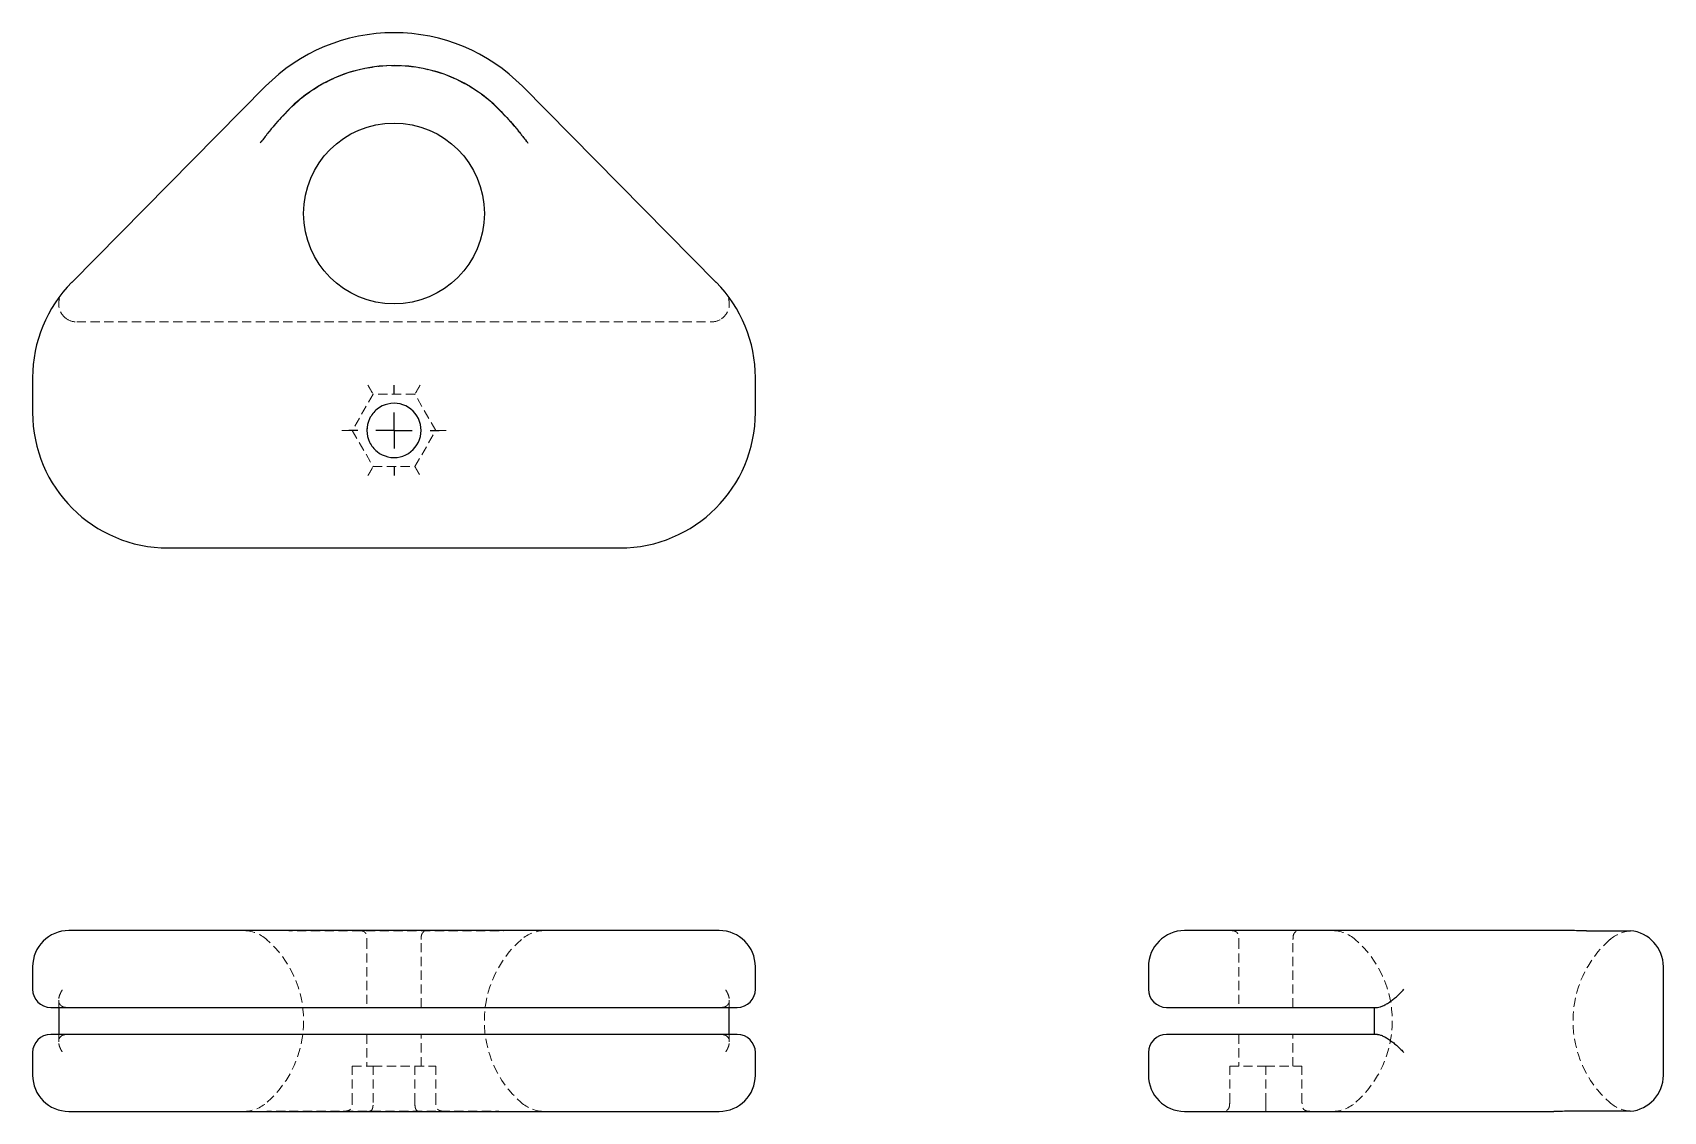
# Model space of a CAD drawing. Header units: millimetres. Extents: x 33 to 259, y 44 to 194.
import ezdxf

# ---------------------------------------------------------------- set-up
doc = ezdxf.new("R2010")
doc.units = ezdxf.units.MM
doc.linetypes.add('HIDDEN', pattern=[1.905, 1.27, -0.635])
doc.layers.add('10', color=7, linetype='Continuous')

# ---------------------------------------------------------------- blocks, each defined once
blk = doc.blocks.new('SW_CENTERMARKSYMBOL_0')
at = {"layer": '10', "color": 0}
for p, q in [((0, 5), (0, 6.25)), ((0, 0), (0, 2.5)), ((-5, 0), (-6.25, 0)), ((0, 0), (-2.5, 0)), ((0, 0), (0, -2.5)), ((0, 0), (2.5, 0)), ((5, 0), (6.25, 0)), ((0, -5), (0, -6.25))]:
    blk.add_line(p, q, dxfattribs=at)

msp = doc.modelspace()

# ---------------------------------------------------------------- linework, layer by layer
at = {"color": 7, "linetype": 'Continuous', "lineweight": 25}
for p, q in [((65.23, 186.21), (38.42, 159.1)), ((127.58, 159.1), (100.77, 186.21)), ((33, 145.92), (33, 141.12)), ((133, 141.12), (133, 145.92)), ((51.75, 122.38), (114.25, 122.38)), ((51.75, 69.47), (38, 69.47)), ((114.25, 69.47), (51.75, 69.47)), ((128, 69.47), (114.25, 69.47)), ((206.12, 69.47), (192.38, 69.47)), ((210.92, 69.47), (206.12, 69.47)), ((220.59, 69.47), (210.92, 69.47)), ((243.35, 69.47), (220.59, 69.47)), ((248.01, 69.45), (254.08, 69.45)), ((33, 64.47), (33, 61.35)), ((133, 61.35), (133, 64.47)), ((187.38, 64.47), (187.38, 61.35)), ((258.62, 49.47), (258.62, 64.47)), ((35.5, 58.85), (51.75, 58.85)), ((36.61, 58.85), (36.61, 55.1)), ((51.75, 58.85), (114.25, 58.85)), ((114.25, 58.85), (130.5, 58.85)), ((129.39, 55.1), (129.39, 58.85)), ((189.88, 58.85), (206.12, 58.85)), ((206.12, 58.85), (210.92, 58.85)), ((210.92, 58.85), (219.06, 58.85)), ((218.62, 58.85), (218.62, 55.1)), ((51.75, 55.1), (35.5, 55.1)), ((114.25, 55.1), (51.75, 55.1)), ((130.5, 55.1), (114.25, 55.1)), ((206.12, 55.1), (189.88, 55.1)), ((210.92, 55.1), (206.12, 55.1)), ((219.06, 55.1), (210.92, 55.1)), ((33, 52.6), (33, 49.47)), ((133, 49.47), (133, 52.6)), ((187.38, 52.6), (187.38, 49.47)), ((38, 44.47), (51.75, 44.47)), ((51.75, 44.47), (114.25, 44.47)), ((114.25, 44.47), (128, 44.47)), ((192.38, 44.47), (206.12, 44.47)), ((206.12, 44.47), (210.92, 44.47)), ((210.92, 44.47), (220.59, 44.47)), ((220.59, 44.47), (243.48, 44.47)), ((254.05, 44.49), (247.99, 44.49))]:
    msp.add_line(p, q, dxfattribs=at)
at = {"color": 7, "linetype": 'HIDDEN', "lineweight": 18}
for p, q in [((39.11, 153.62), (126.89, 153.62)), ((80.11, 143.62), (77.23, 138.62)), ((85.89, 143.62), (80.11, 143.62)), ((88.77, 138.62), (85.89, 143.62)), ((77.23, 138.62), (80.11, 133.62)), ((85.89, 133.62), (88.77, 138.62)), ((80.11, 133.62), (85.89, 133.62)), ((97.54, 69.45), (68.46, 69.45)), ((79.25, 68.22), (79.25, 58.85)), ((86.75, 58.85), (86.75, 68.22)), ((199.88, 68.22), (199.88, 58.85)), ((207.38, 58.85), (207.38, 68.22)), ((36.61, 59.87), (36.61, 58.85)), ((129.39, 58.85), (129.39, 59.87)), ((36.61, 55.1), (36.61, 54.07)), ((79.25, 55.1), (79.25, 50.72)), ((86.75, 50.72), (86.75, 55.1)), ((129.39, 54.07), (129.39, 55.1)), ((199.88, 55.1), (199.88, 50.72)), ((207.38, 50.72), (207.38, 55.1)), ((77.23, 50.72), (80.11, 50.72)), ((77.23, 45.72), (77.23, 50.72)), ((80.11, 45.72), (80.11, 50.72)), ((80.11, 50.72), (85.89, 50.72)), ((85.89, 45.72), (85.89, 50.72)), ((85.89, 50.72), (88.77, 50.72)), ((88.77, 45.72), (88.77, 50.72)), ((198.62, 50.72), (203.62, 50.72)), ((198.62, 45.72), (198.62, 50.72)), ((203.62, 45.72), (203.62, 50.72)), ((203.62, 50.72), (208.62, 50.72)), ((208.62, 45.72), (208.62, 50.72)), ((68.48, 44.49), (97.52, 44.49))]:
    msp.add_line(p, q, dxfattribs=at)
at = {"color": 7, "linetype": 'HIDDEN', "lineweight": 18, "flags": 128}
for points in [[(79.29, 139.19), (79.25, 138.62), (79.28, 138.15)], [(198.62, 45.72), (198.62, 45.72)], [(208.62, 45.72), (208.62, 45.72)], [(197.38, 44.47), (197.38, 44.47)], [(209.88, 44.47), (209.88, 44.47)]]:
    msp.add_lwpolyline(points, dxfattribs=at)
at = {"color": 7, "linetype": 'Continuous', "lineweight": 25}
msp.add_circle((83, 168.62), 12.5, dxfattribs=at)
for centre, radius, start, end in [((83, 168.62), 25, 44.6863, 135.3137), ((83, 168.62), 20.46, 44.6863, 135.3137), ((51.75, 145.92), 18.75, 135.3137, 180), ((114.25, 145.92), 18.75, 0, 44.6863), ((51.75, 141.12), 18.75, 180, 270), ((114.25, 141.12), 18.75, 270, 0), ((38, 64.47), 5, 90, 180), ((128, 64.47), 5, 0, 90), ((192.38, 64.47), 5, 90, 180), ((253.62, 64.47), 5, 0, 84.7654), ((35.5, 61.35), 2.5, 180, 270), ((130.5, 61.35), 2.5, 270, 0), ((189.88, 61.35), 2.5, 180, 270), ((35.5, 52.6), 2.5, 90, 180), ((130.5, 52.6), 2.5, 0, 90), ((189.88, 52.6), 2.5, 90, 180), ((38, 49.47), 5, 180, 270), ((128, 49.47), 5, 270, 0), ((192.38, 49.47), 5, 180, 270), ((253.62, 49.47), 5, 274.9281, 0)]:
    msp.add_arc(centre, radius, start, end, dxfattribs=at)
at = {"color": 7, "linetype": 'HIDDEN', "lineweight": 18}
for centre, radius, start, end in [((83, 168.62), 20.43, 44.6863, 135.3137), ((39.11, 156.12), 2.5, 235.5025, 270), ((126.89, 156.12), 2.5, 270, 304.4975), ((62.09, 64.47), 5, 48.7943, 90), ((55.5, 56.95), 15, 311.6127, 48.7943), ((110.5, 56.95), 15, 131.2057, 228.3873), ((103.91, 64.47), 5, 90, 131.2057), ((212.71, 64.47), 5, 48.7943, 90), ((206.12, 56.95), 15, 311.6127, 48.7943), ((261.12, 56.95), 15, 131.2057, 228.3873), ((254.54, 64.47), 5, 95.2346, 131.2057), ((62.14, 49.47), 5, 270, 311.6127), ((103.86, 49.47), 5, 228.3873, 270), ((212.77, 49.47), 5, 270, 311.6127), ((254.48, 49.47), 5, 228.3873, 265.0719)]:
    msp.add_arc(centre, radius, start, end, dxfattribs=at)
at = {"color": 7, "linetype": 'Continuous', "lineweight": 25}
for points, knots in [([(68.46, 183.01), (67.74, 182.28), (67.05, 181.53), (66.05, 180.36), (65.73, 179.97), (65.1, 179.17), (64.79, 178.76), (64.48, 178.35)], [0, 0, 0, 0, 0.5, 0.5, 0.75, 0.75, 1, 1, 1, 1]), ([(97.54, 183.01), (98.26, 182.28), (98.95, 181.53), (99.95, 180.36), (100.27, 179.97), (100.9, 179.17), (101.21, 178.76), (101.52, 178.35)], [0, 0, 0, 0, 0.5, 0.5, 0.75, 0.75, 1, 1, 1, 1]), ([(79.25, 138.62), (79.25, 139.19), (79.51, 140.3), (80.93, 142.12), (83.95, 142.81), (86.87, 140.49), (86.87, 136.76), (83.95, 134.44), (80.93, 135.13), (79.51, 136.95), (79.25, 138.06), (79.25, 138.62)], [0, 0, 0, 0, 0.178703, 0.357405, 0.714811, 1.072216, 1.429622, 1.787027, 2.144432, 2.323135, 2.501838, 2.501838, 2.501838, 2.501838]), ([(248.01, 69.45), (247.28, 69.45), (246.53, 69.46), (245.36, 69.46), (244.97, 69.47), (244.17, 69.47), (243.76, 69.47), (243.35, 69.47)], [0, 0, 0, 0, 0.5, 0.5, 0.75, 0.75, 1, 1, 1, 1]), ([(219.06, 58.85), (219.18, 58.85), (219.32, 58.87), (219.62, 58.97), (219.78, 59.04), (220.12, 59.2), (220.29, 59.3), (220.62, 59.51), (220.8, 59.62), (221.13, 59.86), (221.29, 59.99), (221.6, 60.25), (221.76, 60.38), (222.05, 60.65), (222.19, 60.79), (222.45, 61.07), (222.58, 61.21), (222.7, 61.35)], [0, 0, 0, 0, 0.125, 0.125, 0.25, 0.25, 0.375, 0.375, 0.5, 0.5, 0.625, 0.625, 0.75, 0.75, 0.875, 0.875, 1, 1, 1, 1]), ([(219.06, 55.1), (219.18, 55.1), (219.32, 55.07), (219.62, 54.98), (219.78, 54.91), (220.12, 54.75), (220.29, 54.65), (220.62, 54.44), (220.8, 54.32), (221.13, 54.08), (221.29, 53.96), (221.6, 53.7), (221.76, 53.56), (222.05, 53.29), (222.19, 53.15), (222.45, 52.88), (222.58, 52.74), (222.7, 52.6)], [0, 0, 0, 0, 0.125, 0.125, 0.25, 0.25, 0.375, 0.375, 0.5, 0.5, 0.625, 0.625, 0.75, 0.75, 0.875, 0.875, 1, 1, 1, 1]), ([(247.99, 44.49), (247.29, 44.49), (246.56, 44.49), (245.43, 44.48), (245.05, 44.48), (244.27, 44.47), (243.88, 44.47), (243.48, 44.47)], [0, 0, 0, 0, 0.5, 0.5, 0.75, 0.75, 1, 1, 1, 1])]:
    msp.add_open_spline(points, degree=3, knots=knots, dxfattribs=at)
at = {"color": 7, "linetype": 'HIDDEN', "lineweight": 18}
for points, knots in [([(68.48, 182.99), (67.78, 182.29), (67.11, 181.56), (66.14, 180.43), (65.83, 180.05), (65.21, 179.27), (64.91, 178.88), (64.61, 178.48)], [0, 0, 0, 0, 0.5, 0.5, 0.75, 0.75, 1, 1, 1, 1]), ([(97.52, 182.99), (98.22, 182.29), (98.89, 181.56), (99.86, 180.43), (100.17, 180.05), (100.79, 179.27), (101.09, 178.88), (101.39, 178.48)], [0, 0, 0, 0, 0.5, 0.5, 0.75, 0.75, 1, 1, 1, 1]), ([(37.69, 154.06), (37.52, 154.18), (37.37, 154.32), (37.1, 154.62), (36.99, 154.78), (36.81, 155.12), (36.74, 155.29), (36.65, 155.62), (36.62, 155.8), (36.6, 156.13), (36.61, 156.29), (36.65, 156.6), (36.68, 156.76), (36.78, 157.05), (36.84, 157.19), (36.98, 157.45), (37.07, 157.58), (37.16, 157.7)], [0, 0, 0, 0, 0.125, 0.125, 0.25, 0.25, 0.375, 0.375, 0.5, 0.5, 0.625, 0.625, 0.75, 0.75, 0.875, 0.875, 1, 1, 1, 1]), ([(128.31, 154.06), (128.48, 154.18), (128.63, 154.32), (128.9, 154.62), (129.01, 154.78), (129.19, 155.12), (129.26, 155.29), (129.35, 155.62), (129.38, 155.8), (129.4, 156.13), (129.39, 156.29), (129.35, 156.6), (129.32, 156.76), (129.22, 157.05), (129.16, 157.19), (129.02, 157.45), (128.93, 157.58), (128.84, 157.7)], [0, 0, 0, 0, 0.125, 0.125, 0.25, 0.25, 0.375, 0.375, 0.5, 0.5, 0.625, 0.625, 0.75, 0.75, 0.875, 0.875, 1, 1, 1, 1]), ([(79.39, 144.88), (79.43, 144.81), (79.51, 144.67), (79.62, 144.48), (79.72, 144.31), (79.81, 144.15), (79.89, 144.02), (79.96, 143.88), (80.03, 143.76), (80.08, 143.68), (80.11, 143.63), (80.11, 143.63), (80.11, 143.62)], [0, 0, 0, 0, 0.1070601, 0.2050577, 0.2934632, 0.3734663, 0.4475189, 0.5181213, 0.6096639, 0.7161815, 0.8396963, 1, 1, 1, 1]), ([(86.61, 144.88), (86.57, 144.8), (86.49, 144.67), (86.38, 144.48), (86.28, 144.31), (86.19, 144.15), (86.11, 144.02), (86.04, 143.88), (85.97, 143.76), (85.92, 143.68), (85.89, 143.63), (85.89, 143.63), (85.89, 143.62)], [0, 0, 0, 0, 0.10706, 0.205053, 0.29345, 0.373449, 0.447504, 0.518114, 0.609664, 0.716186, 0.839698, 1, 1, 1, 1]), ([(75.78, 138.62), (75.86, 138.63), (76.02, 138.63), (76.24, 138.63), (76.44, 138.63), (76.62, 138.63), (76.78, 138.63), (76.93, 138.63), (77.07, 138.63), (77.16, 138.63), (77.22, 138.62), (77.22, 138.62), (77.23, 138.62)], [0, 0, 0, 0, 0.10706, 0.205059, 0.293466, 0.37347, 0.447523, 0.518123, 0.609664, 0.716181, 0.839696, 1, 1, 1, 1]), ([(90.22, 138.62), (90.14, 138.62), (89.98, 138.62), (89.76, 138.62), (89.56, 138.62), (89.38, 138.62), (89.22, 138.62), (89.07, 138.62), (88.93, 138.62), (88.84, 138.62), (88.78, 138.62), (88.78, 138.62), (88.77, 138.62)], [0, 0, 0, 0, 0.10706, 0.205058, 0.293463, 0.373466, 0.447519, 0.518121, 0.609664, 0.716181, 0.839696, 1, 1, 1, 1]), ([(79.39, 132.38), (79.44, 132.45), (79.52, 132.6), (79.64, 132.8), (79.75, 132.99), (79.86, 133.18), (79.96, 133.35), (80.03, 133.49), (80.08, 133.57), (80.11, 133.62), (80.11, 133.62), (80.11, 133.62)], [0, 0, 0, 0, 0.1186208, 0.2219943, 0.3113864, 0.4201509, 0.5179997, 0.6094272, 0.7161489, 0.8396644, 1, 1, 1, 1]), ([(85.89, 133.62), (85.89, 133.62), (85.89, 133.62), (85.89, 133.61), (85.91, 133.59), (85.93, 133.55), (85.97, 133.49), (86.05, 133.35), (86.15, 133.17), (86.29, 132.94), (86.44, 132.67), (86.55, 132.48), (86.61, 132.38)], [0, 0, 0, 0, 0.085772, 0.160396, 0.225741, 0.284074, 0.390596, 0.482166, 0.588964, 0.706539, 0.842723, 1, 1, 1, 1]), ([(78, 69.47), (78.22, 69.47), (78.51, 69.46), (78.84, 69.34), (79, 69.22), (79.12, 69.06), (79.24, 68.73), (79.25, 68.44), (79.25, 68.22)], [0, 0, 0, 0, 0.308035, 0.410619, 0.499849, 0.589187, 0.691437, 1, 1, 1, 1]), ([(86.75, 68.22), (86.75, 68.44), (86.76, 68.73), (86.88, 69.06), (87, 69.22), (87.16, 69.34), (87.49, 69.46), (87.78, 69.47), (88, 69.47)], [0, 0, 0, 0, 0.308677, 0.410957, 0.50032, 0.589543, 0.692105, 1, 1, 1, 1]), ([(101.34, 69.47), (100.78, 69.47), (99.59, 69.46), (98.25, 69.46), (97.54, 69.45)], [0, 0, 0, 0, 0.476451, 1, 1, 1, 1]), ([(198.63, 69.47), (198.84, 69.47), (199.13, 69.46), (199.46, 69.34), (199.62, 69.22), (199.74, 69.06), (199.87, 68.73), (199.87, 68.44), (199.88, 68.22)], [0, 0, 0, 0, 0.307947, 0.410527, 0.49976, 0.589123, 0.691392, 1, 1, 1, 1]), ([(207.38, 68.22), (207.38, 68.44), (207.39, 68.73), (207.51, 69.06), (207.63, 69.22), (207.79, 69.34), (208.12, 69.46), (208.41, 69.47), (208.63, 69.47)], [0, 0, 0, 0, 0.308581, 0.410844, 0.500207, 0.589442, 0.69203, 1, 1, 1, 1]), ([(37.69, 58.85), (37.52, 58.85), (37.37, 58.87), (37.1, 58.97), (36.99, 59.04), (36.81, 59.2), (36.74, 59.3), (36.65, 59.51), (36.62, 59.62), (36.6, 59.86), (36.61, 59.99), (36.65, 60.25), (36.68, 60.38), (36.78, 60.65), (36.84, 60.79), (36.98, 61.07), (37.07, 61.21), (37.16, 61.35)], [0, 0, 0, 0, 0.125, 0.125, 0.25, 0.25, 0.375, 0.375, 0.5, 0.5, 0.625, 0.625, 0.75, 0.75, 0.875, 0.875, 1, 1, 1, 1]), ([(128.31, 58.85), (128.48, 58.85), (128.63, 58.87), (128.9, 58.97), (129.01, 59.04), (129.19, 59.2), (129.26, 59.3), (129.35, 59.51), (129.38, 59.62), (129.4, 59.86), (129.39, 59.99), (129.35, 60.25), (129.32, 60.38), (129.22, 60.65), (129.16, 60.79), (129.02, 61.07), (128.93, 61.21), (128.84, 61.35)], [0, 0, 0, 0, 0.125, 0.125, 0.25, 0.25, 0.375, 0.375, 0.5, 0.5, 0.625, 0.625, 0.75, 0.75, 0.875, 0.875, 1, 1, 1, 1]), ([(37.69, 55.1), (37.52, 55.1), (37.37, 55.07), (37.1, 54.98), (36.99, 54.91), (36.81, 54.75), (36.74, 54.65), (36.65, 54.44), (36.62, 54.32), (36.6, 54.08), (36.61, 53.96), (36.65, 53.7), (36.68, 53.56), (36.78, 53.29), (36.84, 53.15), (36.98, 52.88), (37.07, 52.74), (37.16, 52.6)], [0, 0, 0, 0, 0.125, 0.125, 0.25, 0.25, 0.375, 0.375, 0.5, 0.5, 0.625, 0.625, 0.75, 0.75, 0.875, 0.875, 1, 1, 1, 1]), ([(128.31, 55.1), (128.48, 55.1), (128.63, 55.07), (128.9, 54.98), (129.01, 54.91), (129.19, 54.75), (129.26, 54.65), (129.35, 54.44), (129.38, 54.32), (129.4, 54.08), (129.39, 53.96), (129.35, 53.7), (129.32, 53.56), (129.22, 53.29), (129.16, 53.15), (129.02, 52.88), (128.93, 52.74), (128.84, 52.6)], [0, 0, 0, 0, 0.125, 0.125, 0.25, 0.25, 0.375, 0.375, 0.5, 0.5, 0.625, 0.625, 0.75, 0.75, 0.875, 0.875, 1, 1, 1, 1]), ([(75.78, 44.47), (75.86, 44.47), (76.02, 44.48), (76.24, 44.49), (76.44, 44.52), (76.62, 44.56), (76.78, 44.62), (76.93, 44.72), (77.07, 44.87), (77.16, 45.1), (77.22, 45.39), (77.22, 45.6), (77.23, 45.72)], [0, 0, 0, 0, 0.10706, 0.205059, 0.293466, 0.37347, 0.447523, 0.518123, 0.609664, 0.716181, 0.839696, 1, 1, 1, 1]), ([(79.39, 44.47), (79.44, 44.47), (79.52, 44.48), (79.64, 44.49), (79.75, 44.53), (79.86, 44.59), (79.96, 44.7), (80.03, 44.87), (80.08, 45.1), (80.11, 45.39), (80.11, 45.6), (80.11, 45.72)], [0, 0, 0, 0, 0.1186208, 0.2219943, 0.3113864, 0.4201509, 0.5179997, 0.6094272, 0.7161489, 0.8396644, 1, 1, 1, 1]), ([(85.89, 45.72), (85.89, 45.66), (85.89, 45.54), (85.89, 45.37), (85.91, 45.22), (85.93, 45.05), (85.97, 44.87), (86.05, 44.7), (86.15, 44.58), (86.29, 44.51), (86.44, 44.48), (86.55, 44.47), (86.61, 44.47)], [0, 0, 0, 0, 0.085772, 0.160396, 0.225741, 0.284074, 0.390596, 0.482166, 0.588964, 0.706539, 0.842723, 1, 1, 1, 1]), ([(90.22, 44.47), (90.14, 44.47), (89.98, 44.48), (89.76, 44.49), (89.56, 44.52), (89.38, 44.56), (89.22, 44.62), (89.07, 44.72), (88.93, 44.87), (88.84, 45.1), (88.78, 45.39), (88.78, 45.6), (88.77, 45.72)], [0, 0, 0, 0, 0.10706, 0.205058, 0.293463, 0.373466, 0.447519, 0.518121, 0.609664, 0.716181, 0.839696, 1, 1, 1, 1]), ([(198.62, 45.72), (198.62, 45.66), (198.62, 45.54), (198.61, 45.37), (198.59, 45.22), (198.55, 45.05), (198.49, 44.87), (198.35, 44.7), (198.17, 44.58), (197.94, 44.51), (197.67, 44.48), (197.48, 44.47), (197.38, 44.47)], [0, 0, 0, 0, 0.085772, 0.160396, 0.225741, 0.284074, 0.390596, 0.482166, 0.588964, 0.706539, 0.842723, 1, 1, 1, 1]), ([(203.62, 44.47), (203.62, 44.47), (203.62, 44.48), (203.62, 44.49), (203.62, 44.52), (203.62, 44.56), (203.62, 44.62), (203.62, 44.72), (203.62, 44.87), (203.62, 45.1), (203.62, 45.39), (203.62, 45.6), (203.62, 45.72)], [0, 0, 0, 0, 0.10706, 0.205058, 0.293463, 0.373466, 0.447519, 0.518121, 0.609664, 0.716181, 0.839696, 1, 1, 1, 1]), ([(209.88, 44.47), (209.8, 44.47), (209.67, 44.48), (209.48, 44.49), (209.31, 44.52), (209.15, 44.56), (209.02, 44.62), (208.88, 44.72), (208.76, 44.87), (208.68, 45.1), (208.63, 45.39), (208.63, 45.6), (208.62, 45.72)], [0, 0, 0, 0, 0.10706, 0.205053, 0.29345, 0.373449, 0.447504, 0.518114, 0.609664, 0.716186, 0.839698, 1, 1, 1, 1]), ([(64.79, 44.47), (65.34, 44.48), (66.49, 44.48), (67.79, 44.49), (68.48, 44.49)], [0, 0, 0, 0, 0.476138, 1, 1, 1, 1])]:
    msp.add_open_spline(points, degree=3, knots=knots, dxfattribs=at)

# ---------------------------------------------------------------- block references
at = {"layer": '10'}
msp.add_blockref('SW_CENTERMARKSYMBOL_0', (83, 138.62), dxfattribs=at)

doc.saveas('drawing.dxf')
